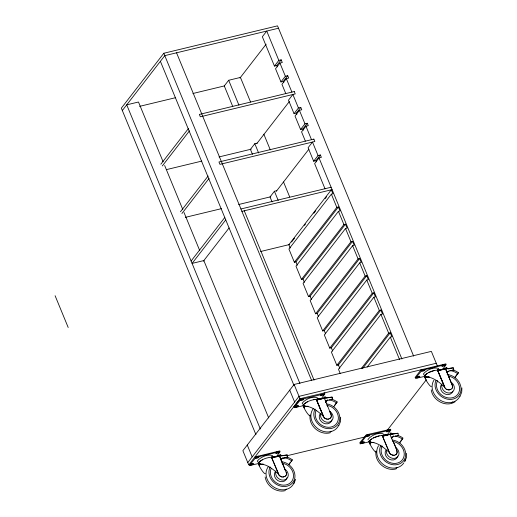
<?xml version="1.0" encoding="UTF-8"?>
<svg xmlns="http://www.w3.org/2000/svg" width="517" height="517" viewBox="0 0 517 517"><rect width="100%" height="100%" fill="white"/><g stroke="black" fill="none" stroke-linecap="round" stroke-linejoin="round"><path stroke-width="0.78" d="M310.161 414.867C308.235 425.665 319.758 435.553 330.182 432.794M340.496 421.355L340.658 417.154M376.046 451.011C374.121 461.817 385.643 471.698 396.067 468.938M406.381 457.5L406.543 453.299M461.894 387.892L461.733 392.093L460.059 396.345M286.437 474.444L286.302 472.551L286.483 473.533M396.856 453.59C397.689 446.914 391.304 440.723 390.199 434.196L382.192 435.45L389.792 453.616L392.435 455.244L394.594 455.173M397.23 452.672L397.043 450.843L393.708 442.733M452.53 387.323L452.627 386.348M295.646 479.214L293.973 483.466M286.114 475.297L286.489 474.38M330.97 417.439C332.651 415.332 327.836 406.95 331.339 415.674M331.345 416.521L330.395 418.169M452.207 388.177L452.575 387.259M279.859 450.908L254.92 456.963M338.829 425.607L340.38 421.82M404.708 461.752L406.265 457.965M279.613 455.781L280.13 454.682L282.12 455.768M289.016 464.537L292.318 459.833A14.819 12.544 37.7 0 0 286.541 456.996M324.469 397.928L324.986 396.823L326.977 397.909M333.872 406.679L337.174 401.974A14.819 12.544 37.7 0 0 331.397 399.137M390.354 434.073L390.865 432.975L392.862 434.06M399.751 442.83L403.053 438.125A14.819 12.544 37.7 0 0 397.276 435.288M445.706 368.666L446.216 367.561L448.879 369.009M455.102 377.416L458.405 372.712A14.819 12.544 37.7 0 0 452.627 369.875M249.032 464.57L249.446 464.796M324.676 393.101L324.159 392.901M390.561 429.252L366.236 434.855L359.742 442.914L360.091 443.101M445.912 363.839L299.996 398.73L248.755 464.964L242.874 450.695L294.115 384.461L431.359 351.379L437.24 365.648M413.639 356.097L277.519 25.85L163.805 53.257L121.346 108.143L255.928 434.655M122.329 110.522L164.787 55.636L278.501 28.228M160.852 164.193L188.498 128.455M162.325 165.938L189.474 130.833M192.912 93.506L224.281 85.945L228.676 80.271L240.437 77.434L250.596 102.082M239.991 78.009L266.158 44.184M278.831 60.399L266.74 31.065L262.345 36.739L274.437 66.073L278.831 60.399L281.183 59.83L282.282 62.505L279.93 63.074L275.535 68.748L280.97 81.932L283.322 81.363L287.717 75.689L288.699 78.067L286.34 78.636L281.952 84.31L285.752 93.532M274.437 66.073L276.789 65.51L281.183 59.83M180.459 211.763L208.105 176.026M280.97 81.932L285.365 76.257L287.717 75.689M181.932 213.502L209.081 178.404M257.169 143.125L254.816 143.694L250.422 149.374L252.47 154.337M256.723 143.7L289.307 101.578M298.432 107.969L292.88 94.488L288.486 100.169L294.044 113.643L298.432 107.969L300.784 107.4L301.766 109.778L299.414 110.347L295.02 116.021L300.577 129.502L302.93 128.933L307.324 123.259L308.3 125.637L305.948 126.2L301.56 131.88L305.36 141.102M294.044 113.643L296.396 113.081L300.784 107.4M191.096 261.027L224.766 217.502M225.748 219.88L192.078 263.405L203.84 260.574M300.577 129.502L304.972 123.822L307.324 123.259M203.407 261.137L229.076 227.952M276.776 190.695L274.424 191.264L270.029 196.945L272.078 201.908M276.33 191.271L308.914 149.148M318.039 155.533L312.488 142.059L308.093 147.733L313.651 161.214L318.039 155.533L320.391 154.971L321.374 157.349L319.021 157.918L314.627 163.592L325.064 188.912M313.651 161.214L316.003 160.645L320.391 154.971M291.588 241.988L294.574 238.13M304.448 225.367L305.431 224.087M313.825 213.243L315.803 210.69M325.18 198.56L326.66 196.647M290.211 248.005L288.854 244.703L331.307 189.817L332.942 193.778L331.371 194.159L288.919 249.039L294.36 262.255L295.931 261.88L338.389 206.994L340.024 210.955L338.454 211.337L295.995 266.223L301.443 279.432L303.014 279.057L345.466 224.171L347.101 228.133L345.53 228.514L303.078 283.4L308.526 296.609L310.09 296.235L352.549 241.349L354.184 245.317L352.613 245.691L310.155 300.577L315.603 313.787L317.173 313.412L359.632 258.526L361.26 262.494L359.696 262.869L317.238 317.755L322.686 330.964L324.249 330.589L366.708 275.703L368.343 279.671L366.773 280.046L324.321 334.932L329.762 348.141L331.332 347.767L373.791 292.88L375.42 296.848L373.856 297.223L331.397 352.109L336.845 365.319L338.415 364.944L380.867 310.058L382.502 314.026L380.932 314.401L338.48 369.287L340.264 373.617M294.36 262.255L336.819 207.375L338.389 206.994M301.443 279.432L343.902 224.552L345.466 224.171M308.526 296.609L350.978 241.73L352.549 241.349M315.603 313.787L358.061 258.907L359.632 258.526M322.686 330.964L365.138 276.084L366.708 275.703M329.762 348.141L372.221 293.262L373.791 292.88M247.779 462.586L299.013 396.352L436.258 363.27M251.617 463.749L251.288 463.62M336.845 365.319L379.304 310.439L380.867 310.058M303.763 406.44L303.078 405.418C305.767 401.308 312.662 399.622 316.307 399.298L332.069 397.024L332.515 399.247L332.043 397.198L324.314 398.232L316.643 400.074L324.262 398.116L316.294 399.357L323.409 416.618C324.411 418.925 327.494 419.83 329.659 418.673M321.71 394.426L321.387 394.303M276.24 456.873L280.188 451.593L255.837 457.403L249.336 465.584L258.422 463.555M321.096 399.014L324.999 393.715L300.694 399.544L294.179 407.693L303.279 405.703M278.734 456.485L280.13 454.682M323.59 398.626L324.986 396.823M282.915 464.505L279.406 455.968L271.742 457.81L279.503 456.026M325.523 400.985L332.56 399.182M281.08 459.994L282.941 457.59M325.471 402.737L327.797 399.731M287.659 457.106L280.615 458.909L287.659 457.106L287.213 454.882L271.444 457.215L272.743 457.312M361.519 368.266L388.668 333.168L390.238 332.786L391.873 336.754L390.303 337.129L367.096 367.122M362.591 368.524L390.238 332.786M289.061 464.04L290.457 462.237M291.388 461.035L292.318 459.833M334.383 405.58L337.174 401.974M286.25 472.616L282.967 464.44M285.642 489.877L286.263 489.076M330.499 432.018L331.119 431.217M362.352 442.041L362.029 441.912M383.478 435.605L382.141 435.514L390.148 434.261L382.528 436.225L390.199 434.377L397.928 433.343M387.479 429.976L426.402 379.659M386.981 435.165L390.923 429.886L366.579 435.695L360.078 443.877L369.164 441.848M444.646 387.356L437.492 370.101L453.306 367.761L453.745 369.985L453.28 367.936L445.544 368.97L437.828 370.695L445.499 368.854L449.008 377.384M389.475 434.778L390.865 432.975M442.823 369.119L446.274 364.479L421.93 370.282L415.416 378.431L424.515 376.441M391.408 437.13L398.4 435.398L397.954 433.175L382.231 435.443M444.827 369.364L446.216 367.561M391.821 438.287L393.683 435.883M446.707 371.788L453.797 369.92M447.173 372.873L448.569 371.07M399.803 442.332L401.664 439.928M455.154 376.919L458.405 372.712M451.354 382.91L452.343 385.501L449.06 377.32M396.384 468.169L397.004 467.368M451.735 402.756L452.356 401.955M285.539 476.028L286.166 475.233M396.281 454.32L396.907 453.525M452.259 388.112L450.843 389.469M329.607 418.731L330.447 418.104M284.757 476.59L285.591 475.963M395.492 454.882L396.332 454.256M438.83 370.191C433.627 369.901 427.572 371.988 424.315 376.156L425 377.177L429.297 376.938L427.533 377.261M427.01 373.52L424.741 375.374L424.399 376.77M371.671 438.92L369.397 440.781L368.964 441.563L369.649 442.591M307.453 401.838L304.429 403.738L303.511 404.637L303.162 406.032M271.671 457.144C266.824 457.616 261.214 459.212 258.222 463.277L258.907 464.298M262.617 459.691L259.573 461.591L258.655 462.489L258.306 463.891M382.412 435.437C377.565 435.909 371.956 437.505 368.964 441.57L369.048 442.184M455.122 401.735C445.861 407.887 432.626 400.332 431.236 389.805M428.709 372.57L434.532 370.431M373.358 437.983L379.181 435.844M450.895 389.404L448.853 389.954L446.766 389.488M284.802 476.525L282.76 477.068M394.549 455.238L395.544 454.818M300.92 398.504L299.776 399.105L293.837 406.814L294.412 406.918M422.15 369.241L421.058 369.784L415.093 377.5L415.442 377.694M139.584 106.36L175.657 97.668M166.506 169.602L201.798 161.091M219.053 156.935L251.204 149.18M185.332 217.36L221.405 208.661M238.66 204.506L270.811 196.751M240.922 208.984L331.113 187.251M241.904 211.369L332.095 189.629M260.62 251.508L289.636 244.509M301.909 399.408L300.868 399.654A1.189 0.355 -22.4 0 1 300.616 399.706M422.105 370.392L423.145 370.14A1.189 0.355 -22.4 0 0 423.714 369.952M442.235 365.538L443.269 365.293M316.255 399.363L324.314 398.051L327.772 406.646M416.993 377.003L419.151 376.589A1.189 0.355 -22.4 0 1 419.804 376.841A1.189 0.355 -22.4 0 1 418.376 377.591L417.335 377.843A1.189 0.355 -22.4 0 1 416.689 377.591A1.189 0.355 -22.4 0 1 418.111 376.841M330.143 431.779L331.475 431.456M451.38 402.517L452.705 402.194M276.918 451.658L277.952 451.412A1.189 0.355 -22.4 0 1 278.424 451.354M257.052 457.261L256.012 457.513A1.189 0.355 -22.4 0 1 255.76 457.558M283.852 476.881L281.694 476.958L279.051 475.323L271.451 457.157L279.458 455.904L285.21 470.089M367.665 435.178L368.182 435.055M366.753 435.805L367.794 435.553A1.189 0.355 -22.4 0 0 368.886 435.088M287.187 455.703L364.828 436.988M285.287 489.638L286.618 489.315M396.028 467.924L397.353 467.607M313.289 399.699L315.06 399.37M308.061 406.2L304.836 406.608M373.946 442.352L370.715 442.759M263.205 464.059L259.98 464.466M449.945 389.766C447.955 390.161 445.408 389.359 444.698 387.291L437.544 370.036L445.499 368.854M279.458 456.091L287.187 455.05M327.668 419.151L328.709 419.028M285.326 490.646C276.265 492.947 266.507 486.07 265.143 476.926M393.553 455.296L390.561 454.275L389.346 452.698M437.582 370.03L445.551 368.789L451.302 382.968M425 377.177L426.066 377.345M326.602 419.035L324.676 418.13L323.461 416.553L316.307 399.298L323.629 416.515C318.53 411.829 312.585 406.737 305.418 406.11C299.608 401.922 308.533 416.618 310.122 415.81M281.746 476.894L279.82 475.989L278.605 474.412M424.076 374.941L423.391 373.92C426.738 369.862 433.362 366.915 438.506 368.369L438.597 368.983M302.839 404.204L302.154 403.182C305.502 399.124 312.132 396.177 317.276 397.631L317.36 398.245M257.983 462.062L257.298 461.041C260.646 456.983 267.276 454.036 272.42 455.483L272.504 456.104M431.359 386.548C429.769 387.356 420.844 372.66 426.654 376.848C433.821 377.475 439.76 382.567 444.859 387.252L437.544 370.036M376.008 451.961C374.418 452.769 365.493 438.073 371.303 442.261C378.47 442.888 384.415 447.981 389.514 452.666L382.192 435.45M265.266 473.669C263.676 474.477 254.752 459.781 260.562 463.969C267.728 464.596 273.674 469.688 278.773 474.373L271.451 457.157M445.189 388.138L445.912 388.868M279.93 63.074L285.365 76.257M286.34 78.636L291.898 92.11M299.414 110.347L304.972 123.822M305.948 126.2L311.505 139.68M319.021 157.918L401.896 358.979M331.371 194.159L336.819 207.375M338.454 211.337L343.902 224.552M345.53 228.514L350.978 241.73M352.613 245.691L358.061 258.907M359.696 262.869L365.138 276.084M366.773 280.046L372.221 293.262M373.856 297.223L379.304 310.439M380.932 314.401L388.668 333.168M390.303 337.129L399.531 359.515M276.789 65.51L277.338 66.848M283.322 81.363L283.814 82.552M296.396 113.081L296.887 114.27M302.93 128.933L303.421 130.122M316.003 160.645L316.494 161.834M263.832 134.194L270.294 149.878M283.536 181.997L289.688 196.932M228.676 80.271L238.951 105.203M254.816 143.694L258.616 152.916M274.424 191.264L278.224 200.486M224.281 85.945L232.747 106.483M295.931 261.88L297.294 265.182M303.014 279.057L304.371 282.36M310.09 296.235L311.454 299.537M317.173 313.412L318.537 316.714M324.249 330.589L325.613 333.892M331.332 347.767L332.696 351.069M338.415 364.944L339.772 368.246M244.263 210.787L314.058 380.118M176.549 52.805L311.706 380.68M163.805 53.257L299.925 383.511M294.115 384.461L299.996 398.73M160.393 61.316L293.992 385.449M289.72 390.135L294.625 402.026M163.113 161.756L138.485 102.011L126.723 104.841L260.322 428.981M164.652 165.492L182.811 209.553M184.046 212.545L199.743 250.635M203.743 260.342L268.698 417.93M247.268 445.021L252.167 456.912M55.106 295.73L68.199 327.494M327.823 406.582L330.066 412.23M452.394 385.436L452.575 386.412M383.246 434.396L383.155 433.776C378.011 432.328 371.387 435.275 368.039 439.334L368.13 439.948M447.14 374.508A13.772 11.658 37.7 0 1 461.015 389.941A13.772 11.658 37.7 0 1 445.047 398.484A13.772 11.658 37.7 0 1 435.954 380.493M448.821 376.13A12.24 10.359 37.7 0 1 459.393 390.794A12.24 10.359 37.7 0 1 444.407 396.791A12.24 10.359 37.7 0 1 437.589 380.622M459.872 396.261A15.303 12.951 37.7 0 1 440.206 400.171A15.303 12.951 37.7 0 1 433.918 380.247M451.115 382.179A6.695 5.668 37.7 0 1 453.861 390.186A6.695 5.668 37.7 0 1 446.177 392.39A6.695 5.668 37.7 0 1 441.828 384.842M452.847 391.233A6.695 5.668 37.7 0 1 444.316 393.683A6.695 5.668 37.7 0 1 441.266 384.784M449.803 370.54A14.98 12.679 37.7 0 1 457.894 373.817M444.562 364.679A1.189 0.355 -22.4 0 1 443.838 365.099M442.436 364.731A1.189 0.355 -22.4 0 1 443.011 364.537M421.853 370.443A1.189 0.355 -22.4 0 1 421.639 370.45M419.319 376.137A1.189 0.355 -22.4 0 1 418.602 376.563M418.311 376.673A1.189 0.355 -22.4 0 1 418.033 376.751M392.468 439.993A13.772 11.658 37.7 0 1 405.587 456.026A13.772 11.658 37.7 0 1 388.946 463.594A13.772 11.658 37.7 0 1 380.932 445.24M392.739 441.402A12.24 10.359 37.7 0 1 404.126 455.768A12.24 10.359 37.7 0 1 389.288 462.308A12.24 10.359 37.7 0 1 382.237 446.035M403.861 462.857A15.303 12.951 37.7 0 1 384.183 465.151A15.303 12.951 37.7 0 1 378.573 445.66M405.412 459.07A15.303 12.951 37.7 0 1 404.805 461.048M395.763 447.586A6.695 5.668 37.7 0 1 398.51 455.6A6.695 5.668 37.7 0 1 390.826 457.797A6.695 5.668 37.7 0 1 386.477 450.249M397.657 456.065A6.695 5.668 37.7 0 1 389.275 459.251A6.695 5.668 37.7 0 1 385.915 450.197M395.221 436.057A14.98 12.679 37.7 0 1 402.543 439.224M388.765 430.377A1.189 0.355 -22.4 0 1 387.918 430.706M388.694 429.705A1.189 0.355 -22.4 0 1 388.952 429.653M386.884 430.952A1.189 0.355 -22.4 0 1 386.419 431.01M386.567 430.415A1.189 0.355 -22.4 0 1 387.084 430.144M368.569 434.551A1.189 0.355 -22.4 0 1 369.19 434.526M366.107 435.553A1.189 0.355 -22.4 0 1 366.243 435.417M366.96 434.997A1.189 0.355 -22.4 0 1 367.251 434.887M362.766 442.255A1.189 0.355 -22.4 0 0 361.338 443.004A1.189 0.355 -22.4 0 0 361.99 443.256L363.024 443.004A1.189 0.355 -22.4 0 0 364.453 442.255A1.189 0.355 -22.4 0 0 363.8 442.003L361.642 442.416A1.189 0.355 -22.4 0 1 361.176 442.474M360.924 442.287A1.189 0.355 -22.4 0 1 361.131 442.029M363.529 441.841A1.189 0.355 -22.4 0 1 362.682 442.164M281.733 461.7A13.772 11.658 37.7 0 1 294.845 477.734A13.772 11.658 37.7 0 1 278.211 485.301A13.772 11.658 37.7 0 1 270.197 466.954M281.998 463.109A12.24 10.359 37.7 0 1 293.423 477.249A12.24 10.359 37.7 0 1 279.012 484.216A12.24 10.359 37.7 0 1 271.205 468.331M294.671 480.778A15.303 12.951 37.7 0 1 274.805 487.699A15.303 12.951 37.7 0 1 268.633 466.282M285.022 469.3A6.695 5.668 37.7 0 1 287.769 477.307A6.695 5.668 37.7 0 1 280.085 479.505A6.695 5.668 37.7 0 1 275.735 471.956M286.916 477.773A6.695 5.668 37.7 0 1 277.926 480.623A6.695 5.668 37.7 0 1 275.936 470.993M284.486 457.771A14.98 12.679 37.7 0 1 291.801 460.931M278.03 452.091A1.189 0.355 -22.4 0 1 277.177 452.414L276.143 452.659A1.189 0.355 -22.4 0 1 275.884 452.711M258.145 456.795A1.189 0.355 -22.4 0 1 257.337 457.183M257.828 456.259A1.189 0.355 -22.4 0 1 258.448 456.233M255.941 456.834A1.189 0.355 -22.4 0 1 256.787 456.511M252.025 463.962A1.189 0.355 -22.4 0 0 250.596 464.712A1.189 0.355 -22.4 0 0 251.249 464.964L252.283 464.712A1.189 0.355 -22.4 0 0 253.711 463.962A1.189 0.355 -22.4 0 0 253.059 463.71L250.9 464.124A1.189 0.355 -22.4 0 1 250.435 464.182M252.787 463.549A1.189 0.355 -22.4 0 1 251.941 463.872M326.589 403.848A13.772 11.658 37.7 0 1 339.701 419.875A13.772 11.658 37.7 0 1 323.067 427.443A13.772 11.658 37.7 0 1 315.053 409.096M326.854 405.257A12.24 10.359 37.7 0 1 338.28 419.39A12.24 10.359 37.7 0 1 323.868 426.357A12.24 10.359 37.7 0 1 316.061 410.472M338.635 425.523A15.303 12.951 37.7 0 1 318.298 429A15.303 12.951 37.7 0 1 313.489 408.424M329.878 411.442A6.695 5.668 37.7 0 1 332.625 419.449A6.695 5.668 37.7 0 1 324.941 421.652A6.695 5.668 37.7 0 1 320.592 414.104M331.772 419.914A6.695 5.668 37.7 0 1 323.39 423.106A6.695 5.668 37.7 0 1 320.029 414.046M329.342 399.912A14.98 12.679 37.7 0 1 336.657 403.079M322.886 394.232A1.189 0.355 -22.4 0 1 322.033 394.555L320.999 394.807A1.189 0.355 -22.4 0 1 320.74 394.852M303.001 398.937A1.189 0.355 -22.4 0 1 302.193 399.324M295.504 406.31A1.189 0.355 -22.4 0 0 295.756 406.265L296.797 406.013A1.189 0.355 -22.4 0 0 297.889 405.548M258.914 463.116L259.301 465.895A3.709 1.803 69.7 0 1 260.704 464.311L258.914 463.116M303.77 405.263L304.158 408.036A3.709 1.803 69.7 0 1 305.56 406.452L303.77 405.263M369.655 441.408L370.043 444.187A3.709 1.803 69.7 0 1 371.445 442.604L369.655 441.408M425.006 376.001L425.394 378.774A3.709 1.803 69.7 0 1 426.796 377.19L425.006 376.001M294.251 91.541L199.355 114.419L200.338 116.797L295.233 93.92L294.251 91.541M313.858 139.112L218.962 161.983L219.945 164.361L314.84 141.49L313.858 139.112M303.027 399.24L301.993 399.492A1.189 0.355 -22.4 0 0 300.564 400.242A1.189 0.355 -22.4 0 0 301.217 400.494L302.251 400.242A1.189 0.355 -22.4 0 0 303.679 399.492A1.189 0.355 -22.4 0 0 303.027 399.24M323.157 394.393L322.117 394.639A1.189 0.355 -22.4 0 0 320.695 395.395A1.189 0.355 -22.4 0 0 321.341 395.641L322.382 395.395A1.189 0.355 -22.4 0 0 323.804 394.639A1.189 0.355 -22.4 0 0 323.157 394.393M424.263 369.978L423.229 370.23A1.189 0.355 -22.4 0 0 421.801 370.98A1.189 0.355 -22.4 0 0 422.454 371.232L423.488 370.98A1.189 0.355 -22.4 0 0 424.916 370.23A1.189 0.355 -22.4 0 0 424.263 369.978M444.394 365.131L443.353 365.377A1.189 0.355 -22.4 0 0 441.932 366.133A1.189 0.355 -22.4 0 0 442.578 366.379L443.618 366.133A1.189 0.355 -22.4 0 0 445.04 365.377A1.189 0.355 -22.4 0 0 444.394 365.131M297.915 405.851L296.881 406.103A1.189 0.355 -22.4 0 0 295.453 406.853A1.189 0.355 -22.4 0 0 296.105 407.105L297.139 406.853A1.189 0.355 -22.4 0 0 298.567 406.103A1.189 0.355 -22.4 0 0 297.915 405.851M258.17 457.099L257.136 457.351A1.189 0.355 -22.4 0 0 255.708 458.101A1.189 0.355 -22.4 0 0 256.361 458.353L257.401 458.101A1.189 0.355 -22.4 0 0 258.823 457.351A1.189 0.355 -22.4 0 0 258.17 457.099M278.301 452.246L277.261 452.498A1.189 0.355 -22.4 0 0 275.839 453.247A1.189 0.355 -22.4 0 0 276.485 453.499L277.526 453.247A1.189 0.355 -22.4 0 0 278.947 452.498A1.189 0.355 -22.4 0 0 278.301 452.246M368.912 435.392L367.878 435.644A1.189 0.355 -22.4 0 0 366.45 436.393A1.189 0.355 -22.4 0 0 367.102 436.645L368.136 436.393A1.189 0.355 -22.4 0 0 369.565 435.644A1.189 0.355 -22.4 0 0 368.912 435.392M389.043 430.538L388.002 430.79A1.189 0.355 -22.4 0 0 386.58 431.54A1.189 0.355 -22.4 0 0 387.227 431.792L388.267 431.54A1.189 0.355 -22.4 0 0 389.689 430.79A1.189 0.355 -22.4 0 0 389.043 430.538"/></g></svg>
